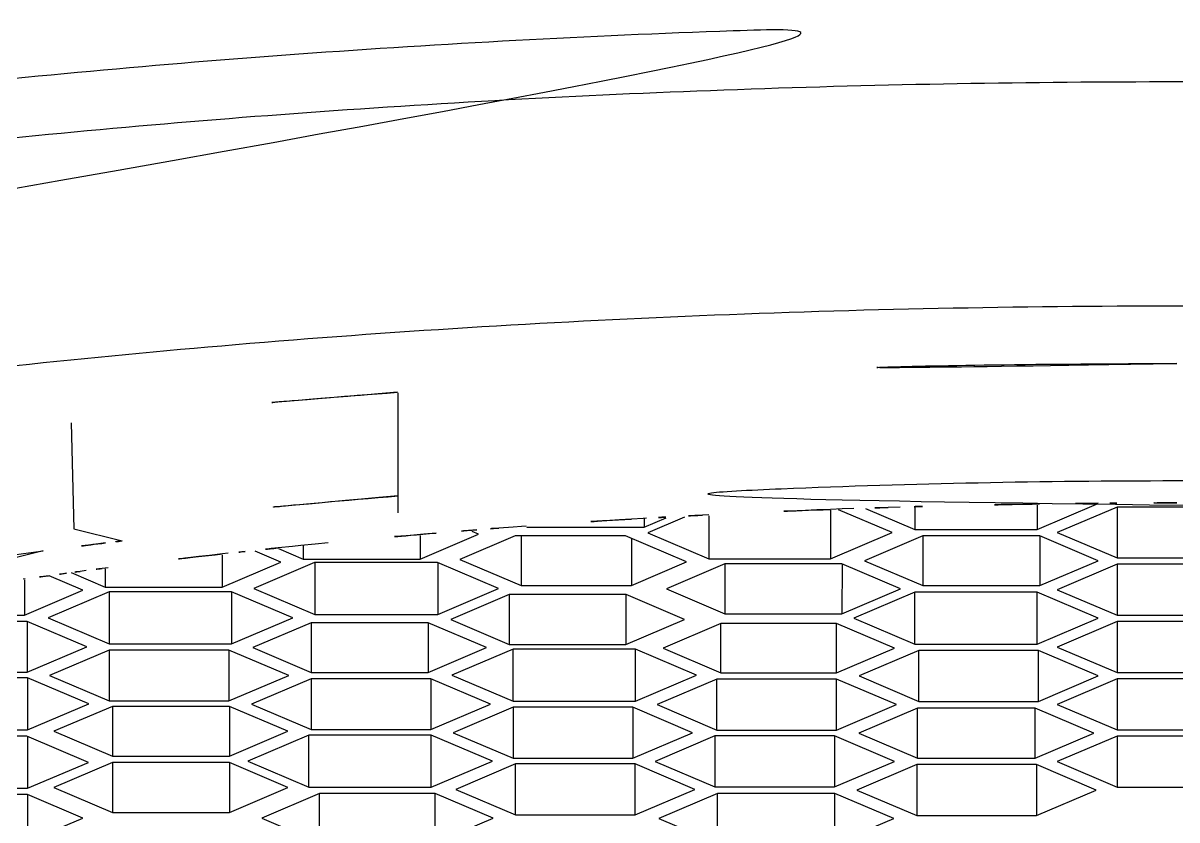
# Model space of a CAD drawing. Extents: x 16296660632 to 16296672714, y -37409619871 to -37409617455.
# Drawn here: x 16296671998.156 to 16296672002.611, y -37409617789.399 to -37409617786.323 of the extents above; entities that cross this region are included whole.
import ezdxf

# ---------------------------------------------------------------- set-up
doc = ezdxf.new("R2010")
doc.units = 0
doc.header["$LTSCALE"] = 10
doc.header["$MEASUREMENT"] = 0
doc.layers.get('0').update_dxf_attribs({"linetype": 'CONTINUOUS'})
doc.layers.add('02___PRT_ALL_AXES', color=7, linetype='CONTINUOUS')

msp = doc.modelspace()

# ---------------------------------------------------------------- linework, layer by layer
at = {"color": 7, "linetype": 'Continuous'}
for p, q in [((16296671999.60413, -37409617788.212891), (16296671999.60413, -37409617787.750107)), ((16296671998.34136, -37409617787.865692), (16296671998.352039, -37409617788.275871)), ((16296672001.598721, -37409617788.191078), (16296672001.598669, -37409617788.277802)), ((16296672002.07091, -37409617788.277802), (16296672002.300171, -37409617788.180206)), ((16296672002.070959, -37409617788.183762), (16296672002.07091, -37409617788.277802)), ((16296672002.37961, -37409617788.19101), (16296672002.14867, -37409617788.289322)), ((16296672002.37961, -37409617788.19101), (16296672002.37961, -37409617788.387627)), ((16296672002.84149, -37409617788.19101), (16296672002.37961, -37409617788.19101)), ((16296672000.553499, -37409617788.268982), (16296672000.63814, -37409617788.232948)), ((16296672000.553511, -37409617788.236923), (16296672000.553499, -37409617788.268982)), ((16296672000.709721, -37409617788.229584), (16296672000.5676, -37409617788.290077)), ((16296672000.803801, -37409617788.225166), (16296672000.803711, -37409617788.390602)), ((16296672001.27339, -37409617788.203102), (16296672001.2733, -37409617788.390602)), ((16296672001.51074, -37409617788.28952), (16296672001.30431, -37409617788.201637)), ((16296672001.40831, -37409617788.196762), (16296672001.598669, -37409617788.277802)), ((16296671998.352039, -37409617788.275871), (16296671998.538589, -37409617788.321823)), ((16296672000.099831, -37409617788.268066), (16296672000.101971, -37409617788.268982)), ((16296672000.101971, -37409617788.268982), (16296672000.553499, -37409617788.268982)), ((16296672001.598669, -37409617788.277802), (16296672002.07091, -37409617788.277802)), ((16296671999.6884, -37409617788.391739), (16296671999.914169, -37409617788.295631)), ((16296671999.68845, -37409617788.300987), (16296671999.6884, -37409617788.391739)), ((16296672000.05522, -37409617788.302383), (16296671999.842331, -37409617788.392998)), ((16296671999.914169, -37409617788.295631), (16296671999.88905, -37409617788.284927)), ((16296672000.480989, -37409617788.302383), (16296672000.05522, -37409617788.302383)), ((16296672000.07855, -37409617788.302391), (16296672000.078449, -37409617788.493523)), ((16296672000.71711, -37409617788.402893), (16296672000.480989, -37409617788.302383)), ((16296672000.504311, -37409617788.312302), (16296672000.504219, -37409617788.493523)), ((16296672000.5676, -37409617788.290077), (16296672000.803711, -37409617788.390602)), ((16296672001.2733, -37409617788.390602), (16296672001.51074, -37409617788.28952)), ((16296672001.629749, -37409617788.302383), (16296672001.40399, -37409617788.398483)), ((16296672001.629841, -37409617788.302383), (16296672001.629749, -37409617788.494583)), ((16296672002.08127, -37409617788.302383), (16296672001.629749, -37409617788.302383)), ((16296672002.081369, -37409617788.302383), (16296672002.08127, -37409617788.494583)), ((16296672002.30703, -37409617788.398483), (16296672002.08127, -37409617788.302383)), ((16296672002.14867, -37409617788.289322), (16296672002.37961, -37409617788.387627)), ((16296671999.15028, -37409617788.404022), (16296671999.05175, -37409617788.362083)), ((16296671999.142509, -37409617788.351562), (16296671999.236879, -37409617788.391739)), ((16296671999.23691, -37409617788.340622), (16296671999.236879, -37409617788.391739)), ((16296671998.92458, -37409617788.376823), (16296671998.92452, -37409617788.50013)), ((16296671998.92452, -37409617788.50013), (16296671999.15028, -37409617788.404022)), ((16296671999.28084, -37409617788.405289), (16296671999.046049, -37409617788.505241)), ((16296671999.236879, -37409617788.391739), (16296671999.6884, -37409617788.391739)), ((16296671999.75573, -37409617788.405289), (16296671999.28084, -37409617788.405289)), ((16296671999.282261, -37409617788.405289), (16296671999.28216, -37409617788.605751)), ((16296671999.99185, -37409617788.505814), (16296671999.75573, -37409617788.405289)), ((16296671999.75716, -37409617788.405289), (16296671999.757059, -37409617788.605751)), ((16296671999.842331, -37409617788.392998), (16296672000.078449, -37409617788.493523)), ((16296672000.504219, -37409617788.493523), (16296672000.71711, -37409617788.402893)), ((16296672000.865009, -37409617788.410889), (16296672000.63953, -37409617788.506866)), ((16296672000.803711, -37409617788.390602), (16296672001.2733, -37409617788.390602)), ((16296672001.317101, -37409617788.410889), (16296672000.865009, -37409617788.410889)), ((16296672000.865391, -37409617788.410889), (16296672000.86529, -37409617788.602982)), ((16296672001.54286, -37409617788.507004), (16296672001.317101, -37409617788.410889)), ((16296672001.31748, -37409617788.410889), (16296672001.317381, -37409617788.602982)), ((16296672001.40399, -37409617788.398483), (16296672001.629749, -37409617788.494583)), ((16296672002.08127, -37409617788.494583), (16296672002.30703, -37409617788.398483)), ((16296672002.37961, -37409617788.412209), (16296672002.14867, -37409617788.510513)), ((16296672002.37961, -37409617788.387627), (16296672002.84149, -37409617788.387627)), ((16296672002.37961, -37409617788.412209), (16296672002.37961, -37409617788.608833)), ((16296672002.84149, -37409617788.412209), (16296672002.37961, -37409617788.412209)), ((16296671998.386391, -37409617788.512421), (16296671998.256189, -37409617788.456993)), ((16296671998.341961, -37409617788.444351), (16296671998.473, -37409617788.50013)), ((16296671998.47303, -37409617788.429161), (16296671998.473, -37409617788.50013)), ((16296671998.1607, -37409617788.471916), (16296671998.160629, -37409617788.608521)), ((16296671998.473, -37409617788.50013), (16296671998.92452, -37409617788.50013)), ((16296671999.046049, -37409617788.505241), (16296671999.28216, -37409617788.605751)), ((16296671999.757059, -37409617788.605751), (16296671999.99185, -37409617788.505814)), ((16296672000.078449, -37409617788.493523), (16296672000.504219, -37409617788.493523)), ((16296672000.63953, -37409617788.506866), (16296672000.86529, -37409617788.602982)), ((16296672001.317381, -37409617788.602982), (16296672001.54286, -37409617788.507004)), ((16296672001.629749, -37409617788.494583), (16296672002.08127, -37409617788.494583)), ((16296671998.160629, -37409617788.608521), (16296671998.386391, -37409617788.512421)), ((16296671998.488529, -37409617788.518089), (16296671998.252411, -37409617788.618607)), ((16296671998.48863, -37409617788.518089), (16296671998.488529, -37409617788.719116)), ((16296671998.96077, -37409617788.518089), (16296671998.488529, -37409617788.518089)), ((16296671998.960871, -37409617788.518089), (16296671998.96077, -37409617788.719116)), ((16296671999.19689, -37409617788.618607), (16296671998.96077, -37409617788.518089)), ((16296672000.03269, -37409617788.528992), (16296671999.80665, -37409617788.625221)), ((16296672000.032511, -37409617788.528992), (16296672000.03241, -37409617788.721321)), ((16296672000.48365, -37409617788.528992), (16296672000.03269, -37409617788.528992)), ((16296672000.483459, -37409617788.528992), (16296672000.48336, -37409617788.721321)), ((16296672000.70941, -37409617788.625099), (16296672000.48365, -37409617788.528992)), ((16296672001.598669, -37409617788.519173), (16296672001.36256, -37409617788.619667)), ((16296672001.598669, -37409617788.720192), (16296672001.59877, -37409617788.519173)), ((16296672002.07091, -37409617788.519173), (16296672001.598669, -37409617788.519173)), ((16296672002.07091, -37409617788.720192), (16296672002.071011, -37409617788.519173)), ((16296672002.30703, -37409617788.619667), (16296672002.07091, -37409617788.519173)), ((16296672002.14867, -37409617788.510513), (16296672002.37961, -37409617788.608833)), ((16296671997.70911, -37409617788.608521), (16296671998.160629, -37409617788.608521)), ((16296671998.17099, -37409617788.632553), (16296671997.70911, -37409617788.632553)), ((16296671998.171089, -37409617788.632553), (16296671998.17099, -37409617788.829163)), ((16296671998.40193, -37409617788.730858), (16296671998.17099, -37409617788.632553)), ((16296671998.252411, -37409617788.618607), (16296671998.488529, -37409617788.719116)), ((16296671998.96077, -37409617788.719116), (16296671999.19689, -37409617788.618607)), ((16296671999.26796, -37409617788.637497), (16296671999.042191, -37409617788.733612)), ((16296671999.268049, -37409617788.637497), (16296671999.26796, -37409617788.82972)), ((16296671999.719481, -37409617788.637497), (16296671999.26796, -37409617788.637497)), ((16296671999.28216, -37409617788.605751), (16296671999.757059, -37409617788.605751)), ((16296671999.71957, -37409617788.637497), (16296671999.719481, -37409617788.82972)), ((16296671999.94524, -37409617788.733612), (16296671999.719481, -37409617788.637497)), ((16296671999.80665, -37409617788.625221), (16296672000.03241, -37409617788.721321)), ((16296672000.48336, -37409617788.721321), (16296672000.70941, -37409617788.625099)), ((16296672000.850031, -37409617788.640717), (16296672000.626789, -37409617788.735764)), ((16296672000.850031, -37409617788.830788), (16296672000.85013, -37409617788.640717)), ((16296672001.29652, -37409617788.640717), (16296672000.850031, -37409617788.640717)), ((16296672000.86529, -37409617788.602982), (16296672001.317381, -37409617788.602982)), ((16296672001.29652, -37409617788.830788), (16296672001.296619, -37409617788.640717)), ((16296672001.51977, -37409617788.735764), (16296672001.29652, -37409617788.640717)), ((16296672001.36256, -37409617788.619667), (16296672001.598669, -37409617788.720192)), ((16296672002.07091, -37409617788.720192), (16296672002.30703, -37409617788.619667)), ((16296672002.37961, -37409617788.6334), (16296672002.14867, -37409617788.731712)), ((16296672002.37961, -37409617788.608833), (16296672002.84149, -37409617788.608833)), ((16296672002.37961, -37409617788.6334), (16296672002.37961, -37409617788.830017)), ((16296672002.84149, -37409617788.6334), (16296672002.37961, -37409617788.6334)), ((16296671998.488529, -37409617788.719116), (16296671998.96077, -37409617788.719116)), ((16296672000.03241, -37409617788.721321), (16296672000.48336, -37409617788.721321)), ((16296672001.598669, -37409617788.720192), (16296672002.07091, -37409617788.720192)), ((16296671998.17099, -37409617788.829163), (16296671998.40193, -37409617788.730858)), ((16296671998.488529, -37409617788.743141), (16296671998.257589, -37409617788.841454)), ((16296671998.48863, -37409617788.743141), (16296671998.488529, -37409617788.939758)), ((16296671998.950411, -37409617788.743141), (16296671998.488529, -37409617788.743141)), ((16296671998.95051, -37409617788.743141), (16296671998.950411, -37409617788.939758)), ((16296671999.181351, -37409617788.841454), (16296671998.950411, -37409617788.743141)), ((16296671999.042191, -37409617788.733612), (16296671999.26796, -37409617788.82972)), ((16296671999.719481, -37409617788.82972), (16296671999.94524, -37409617788.733612)), ((16296672000.04738, -37409617788.739288), (16296671999.81126, -37409617788.839798)), ((16296672000.04738, -37409617788.940323), (16296672000.04748, -37409617788.739288)), ((16296672000.519621, -37409617788.739288), (16296672000.04738, -37409617788.739288)), ((16296672000.519621, -37409617788.940323), (16296672000.51972, -37409617788.739288)), ((16296672000.755739, -37409617788.839798), (16296672000.519621, -37409617788.739288)), ((16296672000.626789, -37409617788.735764), (16296672000.850031, -37409617788.830788)), ((16296672001.29652, -37409617788.830788), (16296672001.51977, -37409617788.735764)), ((16296672001.614071, -37409617788.744766), (16296672001.383129, -37409617788.843079)), ((16296672001.614071, -37409617788.941383), (16296672001.614161, -37409617788.744766)), ((16296672002.075939, -37409617788.744766), (16296672001.614071, -37409617788.744766)), ((16296672002.075939, -37409617788.941383), (16296672002.07604, -37409617788.744766)), ((16296672002.30689, -37409617788.843079), (16296672002.075939, -37409617788.744766)), ((16296672002.14867, -37409617788.731712), (16296672002.37961, -37409617788.830017)), ((16296671998.172939, -37409617788.850037), (16296671997.700701, -37409617788.850037)), ((16296671997.70911, -37409617788.829163), (16296671998.17099, -37409617788.829163)), ((16296671998.172939, -37409617788.850037), (16296671998.172939, -37409617789.051064)), ((16296671998.40906, -37409617788.950546), (16296671998.172939, -37409617788.850037)), ((16296671998.257589, -37409617788.841454), (16296671998.488529, -37409617788.939758)), ((16296671998.950411, -37409617788.939758), (16296671999.181351, -37409617788.841454)), ((16296671999.26796, -37409617788.853737), (16296671999.03702, -37409617788.952049)), ((16296671999.26796, -37409617788.82972), (16296671999.719481, -37409617788.82972)), ((16296671999.268049, -37409617788.853737), (16296671999.26796, -37409617789.050362)), ((16296671999.729839, -37409617788.853737), (16296671999.26796, -37409617788.853737)), ((16296671999.729931, -37409617788.853737), (16296671999.729839, -37409617789.050362)), ((16296671999.960779, -37409617788.952049), (16296671999.729839, -37409617788.853737)), ((16296671999.81126, -37409617788.839798), (16296672000.04738, -37409617788.940323)), ((16296672000.519621, -37409617788.940323), (16296672000.755739, -37409617788.839798)), ((16296672000.834641, -37409617788.855362), (16296672000.603701, -37409617788.953667)), ((16296672000.834641, -37409617789.051987), (16296672000.83474, -37409617788.855362)), ((16296672001.29652, -37409617788.855362), (16296672000.834641, -37409617788.855362)), ((16296672000.850031, -37409617788.830788), (16296672001.29652, -37409617788.830788)), ((16296672001.29652, -37409617789.051987), (16296672001.296619, -37409617788.855362)), ((16296672001.52746, -37409617788.953667), (16296672001.29652, -37409617788.855362)), ((16296672001.383129, -37409617788.843079), (16296672001.614071, -37409617788.941383)), ((16296672002.075939, -37409617788.941383), (16296672002.30689, -37409617788.843079)), ((16296672002.37961, -37409617788.854599), (16296672002.14867, -37409617788.952904)), ((16296672002.37961, -37409617788.830017), (16296672002.84149, -37409617788.830017)), ((16296672002.37961, -37409617788.854599), (16296672002.37961, -37409617789.051224)), ((16296672002.84149, -37409617788.854599), (16296672002.37961, -37409617788.854599)), ((16296671998.172939, -37409617789.051064), (16296671998.40906, -37409617788.950546)), ((16296671998.488529, -37409617788.939758), (16296671998.950411, -37409617788.939758)), ((16296671999.03702, -37409617788.952049), (16296671999.26796, -37409617789.050362)), ((16296671999.729839, -37409617789.050362), (16296671999.960779, -37409617788.952049)), ((16296672000.04738, -37409617788.940323), (16296672000.519621, -37409617788.940323)), ((16296672001.614071, -37409617788.941383), (16296672002.075939, -37409617788.941383)), ((16296671998.500839, -37409617788.960632), (16296671998.27508, -37409617789.05674)), ((16296671998.500839, -37409617788.960632), (16296671998.500839, -37409617789.15284)), ((16296671998.95236, -37409617788.960632), (16296671998.500839, -37409617788.960632)), ((16296671998.95236, -37409617788.960632), (16296671998.95236, -37409617789.15284)), ((16296671999.17812, -37409617789.05674), (16296671998.95236, -37409617788.960632)), ((16296672000.04738, -37409617788.96434), (16296671999.816441, -37409617789.062637)), ((16296672000.04748, -37409617788.96434), (16296672000.04738, -37409617789.160957)), ((16296672000.50926, -37409617788.96434), (16296672000.04738, -37409617788.96434)), ((16296672000.509359, -37409617788.96434), (16296672000.50926, -37409617789.160957)), ((16296672000.7402, -37409617789.062637), (16296672000.50926, -37409617788.96434)), ((16296672000.603701, -37409617788.953667), (16296672000.834641, -37409617789.051987)), ((16296672001.29652, -37409617789.051987), (16296672001.52746, -37409617788.953667)), ((16296672001.60939, -37409617788.967957), (16296672001.3827, -37409617789.064453)), ((16296672001.60939, -37409617789.160957), (16296672001.609489, -37409617788.967957)), ((16296672002.06278, -37409617788.967957), (16296672001.60939, -37409617788.967957)), ((16296672002.06278, -37409617789.160957), (16296672002.06287, -37409617788.967957)), ((16296672002.289471, -37409617789.064453), (16296672002.06278, -37409617788.967957)), ((16296672002.14867, -37409617788.952904), (16296672002.37961, -37409617789.051224)), ((16296671998.17028, -37409617789.075638), (16296671997.69805, -37409617789.075638)), ((16296671997.700701, -37409617789.051064), (16296671998.172939, -37409617789.051064)), ((16296671998.40773, -37409617789.17672), (16296671998.17028, -37409617789.075638)), ((16296671998.172939, -37409617789.075638), (16296671998.172939, -37409617789.276672)), ((16296671998.27508, -37409617789.05674), (16296671998.500839, -37409617789.15284)), ((16296671998.95236, -37409617789.15284), (16296671999.17812, -37409617789.05674)), ((16296671999.25955, -37409617789.071243), (16296671999.02343, -37409617789.171753)), ((16296671999.25955, -37409617789.272263), (16296671999.25955, -37409617789.071243)), ((16296671999.731779, -37409617789.071243), (16296671999.25955, -37409617789.071243)), ((16296671999.26796, -37409617789.050362), (16296671999.729839, -37409617789.050362)), ((16296671999.731779, -37409617789.272263), (16296671999.731779, -37409617789.071243)), ((16296671999.967911, -37409617789.171753), (16296671999.731779, -37409617789.071243)), ((16296671999.816441, -37409617789.062637), (16296672000.04738, -37409617789.160957)), ((16296672000.50926, -37409617789.160957), (16296672000.7402, -37409617789.062637)), ((16296672000.826799, -37409617789.074944), (16296672000.59586, -37409617789.173248)), ((16296672000.8269, -37409617789.074944), (16296672000.826799, -37409617789.271553)), ((16296672001.288679, -37409617789.074944), (16296672000.826799, -37409617789.074944)), ((16296672000.834641, -37409617789.051987), (16296672001.29652, -37409617789.051987)), ((16296672001.28878, -37409617789.074944), (16296672001.288679, -37409617789.271553)), ((16296672001.519621, -37409617789.173248), (16296672001.288679, -37409617789.074944)), ((16296672001.3827, -37409617789.064453), (16296672001.60939, -37409617789.160957)), ((16296672002.06278, -37409617789.160957), (16296672002.289471, -37409617789.064453)), ((16296672002.37961, -37409617789.07579), (16296672002.14867, -37409617789.174103)), ((16296672002.37961, -37409617789.051224), (16296672002.84149, -37409617789.051224)), ((16296672002.37961, -37409617789.07579), (16296672002.37961, -37409617789.272408)), ((16296672002.84149, -37409617789.07579), (16296672002.37961, -37409617789.07579)), ((16296671998.500839, -37409617789.15284), (16296671998.95236, -37409617789.15284)), ((16296671999.02343, -37409617789.171753), (16296671999.25955, -37409617789.272263)), ((16296671999.731779, -37409617789.272263), (16296671999.967911, -37409617789.171753)), ((16296672000.04738, -37409617789.160957), (16296672000.50926, -37409617789.160957)), ((16296672000.59586, -37409617789.173248), (16296672000.826799, -37409617789.271553)), ((16296672001.288679, -37409617789.271553), (16296672001.519621, -37409617789.173248)), ((16296672001.60939, -37409617789.160957), (16296672002.06278, -37409617789.160957)), ((16296672002.14867, -37409617789.174103), (16296672002.37961, -37409617789.272408)), ((16296671998.172939, -37409617789.276672), (16296671998.40773, -37409617789.17672)), ((16296671998.50112, -37409617789.177544), (16296671998.27508, -37409617789.273773)), ((16296671998.500561, -37409617789.177544), (16296671998.500561, -37409617789.369751)), ((16296671998.95265, -37409617789.177544), (16296671998.50112, -37409617789.177544)), ((16296671998.95208, -37409617789.177544), (16296671998.95208, -37409617789.369751)), ((16296671999.17812, -37409617789.273521), (16296671998.95265, -37409617789.177544)), ((16296672000.05702, -37409617789.182961), (16296671999.82608, -37409617789.281273)), ((16296672000.05702, -37409617789.379578), (16296672000.05702, -37409617789.182961)), ((16296672000.5189, -37409617789.182961), (16296672000.05702, -37409617789.182961)), ((16296672000.5189, -37409617789.379578), (16296672000.5189, -37409617789.182961)), ((16296672000.74984, -37409617789.281273), (16296672000.5189, -37409617789.182961)), ((16296672001.60622, -37409617789.185532), (16296672001.37528, -37409617789.283836)), ((16296672001.606319, -37409617789.185532), (16296672001.60622, -37409617789.382149)), ((16296672002.0681, -37409617789.185532), (16296672001.60622, -37409617789.185532)), ((16296672002.068199, -37409617789.185532), (16296672002.0681, -37409617789.382149)), ((16296672002.29904, -37409617789.283836), (16296672002.0681, -37409617789.185532)), ((16296671997.700701, -37409617789.276672), (16296671998.172939, -37409617789.276672)), ((16296671998.172939, -37409617789.301247), (16296671997.700701, -37409617789.301247)), ((16296671998.172939, -37409617789.301247), (16296671998.172939, -37409617789.482491)), ((16296671998.38583, -37409617789.391869), (16296671998.172939, -37409617789.301247)), ((16296671998.27508, -37409617789.273773), (16296671998.500561, -37409617789.369751)), ((16296671998.95208, -37409617789.369751), (16296671999.17812, -37409617789.273521)), ((16296671999.30069, -37409617789.296837), (16296671999.07744, -37409617789.391869)), ((16296671999.25955, -37409617789.272263), (16296671999.731779, -37409617789.272263)), ((16296671999.30069, -37409617789.4869), (16296671999.30069, -37409617789.296837)), ((16296671999.747181, -37409617789.296837), (16296671999.30069, -37409617789.296837)), ((16296671999.747181, -37409617789.4869), (16296671999.747181, -37409617789.296837)), ((16296671999.970421, -37409617789.391869), (16296671999.747181, -37409617789.296837)), ((16296671999.82608, -37409617789.281273), (16296672000.05702, -37409617789.379578)), ((16296672000.5189, -37409617789.379578), (16296672000.74984, -37409617789.281273)), ((16296672000.83688, -37409617789.297363), (16296672000.61018, -37409617789.39386)), ((16296672000.826799, -37409617789.271553), (16296672001.288679, -37409617789.271553)), ((16296672000.83688, -37409617789.490356), (16296672000.836969, -37409617789.297363)), ((16296672001.29026, -37409617789.297363), (16296672000.83688, -37409617789.297363)), ((16296672001.29026, -37409617789.490356), (16296672001.290359, -37409617789.297363)), ((16296672001.51696, -37409617789.39386), (16296672001.29026, -37409617789.297363)), ((16296672001.37528, -37409617789.283836), (16296672001.60622, -37409617789.382149)), ((16296672002.0681, -37409617789.382149), (16296672002.29904, -37409617789.283836)), ((16296672002.37961, -37409617789.272408), (16296672002.84149, -37409617789.272408)), ((16296671998.172939, -37409617789.482491), (16296671998.38583, -37409617789.391869)), ((16296671998.500561, -37409617789.369751), (16296671998.95208, -37409617789.369751)), ((16296671999.07744, -37409617789.391869), (16296671999.30069, -37409617789.4869)), ((16296671999.747181, -37409617789.4869), (16296671999.970421, -37409617789.391869)), ((16296672000.05702, -37409617789.379578), (16296672000.5189, -37409617789.379578)), ((16296672000.61018, -37409617789.39386), (16296672000.83688, -37409617789.490356)), ((16296672001.29026, -37409617789.490356), (16296672001.51696, -37409617789.39386)), ((16296672001.60622, -37409617789.382149), (16296672002.0681, -37409617789.382149))]:
    msp.add_line(p, q, dxfattribs=at)
for centre, radius, start, end in [((16296672002.58749, -37409617827.970833), 40.333603, 89.9672151, 94.245715), ((16296672002.148199, -37409617821.87265), 34.219633, 94.2681861, 96.387934), ((16296672002.15473, -37409617819.285141), 31.24156, 94.6828698, 96.9913646), ((16296672001.843349, -37409617815.688789), 27.565775, 96.8855285, 97.020318), ((16296672001.77302, -37409617815.120453), 26.993108, 97.0196138, 97.5339454)]:
    msp.add_arc(centre, radius, start, end, dxfattribs=at)
for points, knots in [([(16296671991.67872, -37409617788.059387), (16296671991.803591, -37409617787.991463), (16296671992.07292, -37409617787.859177), (16296671992.50955, -37409617787.678101), (16296671992.997669, -37409617787.505051), (16296671993.740061, -37409617787.278297), (16296671994.779409, -37409617787.025848), (16296671996.145201, -37409617786.776604), (16296671997.642599, -37409617786.576973), (16296671999.24118, -37409617786.431229), (16296672000.90848, -37409617786.342506), (16296672002.03956, -37409617786.322723), (16296672002.61055, -37409617786.322723)], [0, 0, 0, 0, 0.03824403, 0.08064495, 0.12711164, 0.17752048, 0.28943422, 0.41462468, 0.55089017, 0.69572152, 0.84638099, 1, 1, 1, 1]), ([(16296672013.45347, -37409617788.269112), (16296672013.329269, -37409617788.201851), (16296672013.06147, -37409617788.070892), (16296672012.627529, -37409617787.891586), (16296672012.1427, -37409617787.720253), (16296672011.405741, -37409617787.495789), (16296672010.3745, -37409617787.245903), (16296672009.019819, -37409617786.999184), (16296672007.535089, -37409617786.801598), (16296672005.95038, -37409617786.657356), (16296672004.29777, -37409617786.569557), (16296672002.610861, -37409617786.540077), (16296672000.923941, -37409617786.569527), (16296671999.271311, -37409617786.65731), (16296671997.686569, -37409617786.801537), (16296671996.201799, -37409617786.9991), (16296671994.847071, -37409617787.245796), (16296671993.815769, -37409617787.495667), (16296671993.07877, -37409617787.720131), (16296671992.593901, -37409617787.891457), (16296671992.15992, -37409617788.070763), (16296671991.892099, -37409617788.201714), (16296671991.767879, -37409617788.268967)], [0, 0, 0, 0, 0.01915891, 0.04039278, 0.06365382, 0.08887869, 0.14485956, 0.20745606, 0.27557055, 0.34795144, 0.42323684, 0.49999254, 0.57674851, 0.65203471, 0.72441692, 0.79253321, 0.85513194, 0.91111542, 0.93634162, 0.95960417, 0.98083985, 1, 1, 1, 1]), ([(16296672013.46616, -37409617789.495399), (16296672013.3841, -37409617789.415787), (16296672013.19096, -37409617789.259987), (16296672012.85137, -37409617789.049591), (16296672012.442961, -37409617788.846764), (16296672011.968309, -37409617788.652786), (16296672011.430321, -37409617788.468903), (16296672010.832479, -37409617788.296402), (16296672010.17877, -37409617788.136459), (16296672009.211361, -37409617787.935883), (16296672007.895981, -37409617787.728127), (16296672006.215851, -37409617787.549347), (16296672004.437969, -37409617787.439987), (16296672002.61054, -37409617787.403183), (16296672000.783119, -37409617787.439987), (16296671999.00523, -37409617787.549347), (16296671997.325109, -37409617787.728127), (16296671996.009741, -37409617787.935883), (16296671995.04232, -37409617788.136459), (16296671994.388611, -37409617788.296402), (16296671993.790779, -37409617788.468903), (16296671993.252781, -37409617788.652786), (16296671992.77813, -37409617788.846764), (16296671992.36972, -37409617789.049599), (16296671992.03014, -37409617789.259987), (16296671991.83699, -37409617789.415787), (16296671991.75494, -37409617789.495399)], [0, 0, 0, 0, 0.01530245, 0.03306711, 0.05338385, 0.0762633, 0.10165059, 0.12944682, 0.15951849, 0.19170477, 0.26166257, 0.33765055, 0.41777421, 0.50000012, 0.58222603, 0.66234967, 0.73833764, 0.80829541, 0.84048167, 0.87055332, 0.89834953, 0.9237368, 0.94661622, 0.96693294, 0.98469757, 1, 1, 1, 1]), ([(16296672005.60413, -37409617788.211807), (16296672005.111719, -37409617788.170319), (16296672004.112049, -37409617788.10907), (16296672002.603821, -37409617788.078987), (16296672001.09577, -37409617788.109596), (16296672000.096359, -37409617788.171219), (16296671999.60413, -37409617788.212891)], [0, 0, 0, 0, 0.24681606, 0.50005726, 0.7532696, 1, 1, 1, 1]), ([(16296671998.23385, -37409617788.360367), (16296671997.82827, -37409617788.414017), (16296671997.060711, -37409617788.533569), (16296671996.13879, -37409617788.731506), (16296671995.477409, -37409617788.913422), (16296671995.041719, -37409617789.053841), (16296671994.651739, -37409617789.202042), (16296671994.410801, -37409617789.311256), (16296671994.299061, -37409617789.367599)], [0, 0, 0, 0, 0.30099996, 0.57127191, 0.69320035, 0.80555661, 0.90793363, 1, 1, 1, 1])]:
    msp.add_open_spline(points, degree=3, knots=knots, dxfattribs=at)
at = {"layer": '02___PRT_ALL_AXES', "color": 7, "linetype": 'Continuous'}
for p, q in [((16296672001.54229, -37409617788.191254), (16296672001.495081, -37409617788.19268)), ((16296672000.55003, -37409617788.234947), (16296672000.504601, -37409617788.237663)), ((16296672000.562981, -37409617788.2342), (16296672000.55003, -37409617788.234947)), ((16296672000.8034, -37409617788.221062), (16296672000.778469, -37409617788.222343)), ((16296672001.317909, -37409617788.198639), (16296672001.27359, -37409617788.200272)), ((16296672001.36253, -37409617788.19706), (16296672001.317909, -37409617788.198639)), ((16296672000.048349, -37409617788.268204), (16296671999.99205, -37409617788.272423)), ((16296672000.079781, -37409617788.265892), (16296672000.048349, -37409617788.268204)), ((16296672000.09791, -37409617788.264572), (16296672000.079781, -37409617788.265892)), ((16296671998.94776, -37409617788.369652), (16296671998.92544, -37409617788.372147)), ((16296671999.19591, -37409617788.343163), (16296671999.139999, -37409617788.348938)), ((16296671999.22859, -37409617788.339844), (16296671999.19591, -37409617788.343163)), ((16296671999.283421, -37409617788.334343), (16296671999.22859, -37409617788.339844)), ((16296671999.33424, -37409617788.329338), (16296671999.283421, -37409617788.334343)), ((16296671998.39937, -37409617788.436333), (16296671998.376301, -37409617788.439377)), ((16296671998.4841, -37409617788.425262), (16296671998.46093, -37409617788.428261)), ((16296671998.16433, -37409617788.468552), (16296671998.155741, -37409617788.46978))]:
    msp.add_line(p, q, dxfattribs=at)
for centre, radius, start, end in [((16296672002.589491, -37409617823.372047), 35.19638, 91.781814, 91.9977757), ((16296672002.59684, -37409617823.61264), 35.437087, 91.565238, 91.7052849), ((16296672002.60692, -37409617824.010178), 35.834749, 90.8423829, 91.5640364), ((16296672002.610279, -37409617824.227058), 36.051657, 90.4826008, 90.8427107), ((16296672002.610649, -37409617824.266098), 36.090699, 90.3675222, 90.4827101), ((16296672002.61058, -37409617824.250191), 36.074794, 90, 90.3676315), ((16296672002.610519, -37409617824.250191), 36.074794, 89.6323685, 90), ((16296672002.469919, -37409617821.009773), 32.830998, 93.4318981, 94.1431562), ((16296672002.5138, -37409617821.737511), 33.560054, 93.2045386, 93.3323974), ((16296672002.52899, -37409617822.0103), 33.833271, 92.9657457, 93.2044295), ((16296672002.56819, -37409617822.803932), 34.627869, 92.1425619, 92.9213006), ((16296672002.35729, -37409617819.482353), 31.299425, 94.4884726, 94.7779083), ((16296672002.38917, -37409617819.886269), 31.704589, 94.3361114, 94.4886905), ((16296672002.279751, -37409617818.562767), 30.37658, 94.7766014, 95.5644886), ((16296672001.925289, -37409617815.157951), 26.953266, 96.3901061, 97.3351182), ((16296672002.044491, -37409617816.211487), 28.013533, 96.2121347, 96.3466724), ((16296672002.08736, -37409617816.606621), 28.410974, 95.9546076, 96.2118087), ((16296672001.59754, -37409617812.638184), 24.412244, 97.8738115, 98.0845874), ((16296672001.649429, -37409617813.012993), 24.790627, 97.7114096, 97.874028), ((16296672001.689529, -37409617813.308929), 25.089277, 97.5884905, 97.7114096), ((16296672001.742359, -37409617813.707008), 25.490838, 97.3961703, 97.5356788)]:
    msp.add_arc(centre, radius, start, end, dxfattribs=at)

doc.saveas('drawing.dxf')
